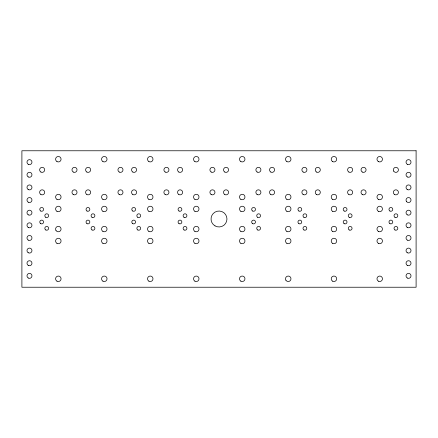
<?xml version="1.0" encoding="UTF-8"?>
<svg xmlns="http://www.w3.org/2000/svg" width="438" height="438" viewBox="0 0 438 438"><rect width="100%" height="100%" fill="white"/><g stroke="black" fill="none" stroke-linecap="round" stroke-linejoin="round"><path stroke-width="0.66" d="M416.1 150.771L21.9 150.771L21.9 287.229L416.1 287.229L416.1 150.771M285.872 280.161A2.737 2.737 0 0 0 290.613 280.161A2.737 2.737 0 0 0 288.242 276.055A2.737 2.737 0 0 0 285.872 280.161M286.874 243.353A2.737 2.737 0 0 0 290.98 240.988A2.737 2.737 0 0 0 286.874 238.617A2.737 2.737 0 0 0 286.874 243.353M270.804 194.532A2.529 2.529 0 0 0 274.599 192.342A2.529 2.529 0 0 0 270.804 190.152A2.529 2.529 0 0 0 270.804 194.532M28.235 176.93A2.486 2.486 0 0 0 31.969 174.778A2.486 2.486 0 0 0 28.235 172.627A2.486 2.486 0 0 0 28.235 176.93M215.02 225.893A7.961 7.961 0 0 0 226.961 219A7.961 7.961 0 0 0 215.02 212.107A7.961 7.961 0 0 0 215.02 225.893M40.729 211.017A1.894 1.894 0 0 0 43.576 209.375A1.894 1.894 0 0 0 40.729 207.732A1.894 1.894 0 0 0 40.729 211.017M45.782 217.336A1.894 1.894 0 0 0 48.629 215.693A1.894 1.894 0 0 0 45.782 214.051A1.894 1.894 0 0 0 45.782 217.336M40.729 223.648A1.894 1.894 0 0 0 43.576 222.011A1.894 1.894 0 0 0 40.729 220.369A1.894 1.894 0 0 0 40.729 223.648M45.782 229.966A1.894 1.894 0 0 0 48.629 228.329A1.894 1.894 0 0 0 45.782 226.687A1.894 1.894 0 0 0 45.782 229.966M86.992 211.017A1.894 1.894 0 0 0 89.834 209.375A1.894 1.894 0 0 0 86.992 207.732A1.894 1.894 0 0 0 86.992 211.017M92.046 217.336A1.894 1.894 0 0 0 94.887 215.693A1.894 1.894 0 0 0 92.046 214.051A1.894 1.894 0 0 0 92.046 217.336M86.992 223.648A1.894 1.894 0 0 0 89.834 222.011A1.894 1.894 0 0 0 86.992 220.369A1.894 1.894 0 0 0 86.992 223.648M92.046 229.966A1.894 1.894 0 0 0 94.887 228.329A1.894 1.894 0 0 0 92.046 226.687A1.894 1.894 0 0 0 92.046 229.966M132.752 211.017A1.894 1.894 0 0 0 135.599 209.375A1.894 1.894 0 0 0 132.752 207.732A1.894 1.894 0 0 0 132.752 211.017M137.806 217.336A1.894 1.894 0 0 0 140.653 215.693A1.894 1.894 0 0 0 137.806 214.051A1.894 1.894 0 0 0 137.806 217.336M132.752 223.648A1.894 1.894 0 0 0 135.599 222.011A1.894 1.894 0 0 0 132.752 220.369A1.894 1.894 0 0 0 132.752 223.648M137.806 229.966A1.894 1.894 0 0 0 140.653 228.329A1.894 1.894 0 0 0 137.806 226.687A1.894 1.894 0 0 0 137.806 229.966M179.016 211.017A1.894 1.894 0 0 0 181.858 209.375A1.894 1.894 0 0 0 179.016 207.732A1.894 1.894 0 0 0 179.016 211.017M184.069 217.336A1.894 1.894 0 0 0 186.911 215.693A1.894 1.894 0 0 0 184.069 214.051A1.894 1.894 0 0 0 184.069 217.336M179.016 223.648A1.894 1.894 0 0 0 181.858 222.011A1.894 1.894 0 0 0 179.016 220.369A1.894 1.894 0 0 0 179.016 223.648M184.069 229.966A1.894 1.894 0 0 0 186.911 228.329A1.894 1.894 0 0 0 184.069 226.687A1.894 1.894 0 0 0 184.069 229.966M252.633 211.017A1.894 1.894 0 0 0 255.474 209.375A1.894 1.894 0 0 0 252.633 207.732A1.894 1.894 0 0 0 252.633 211.017M257.686 217.336A1.894 1.894 0 0 0 260.528 215.693A1.894 1.894 0 0 0 257.686 214.051A1.894 1.894 0 0 0 257.686 217.336M252.633 223.648A1.894 1.894 0 0 0 255.474 222.011A1.894 1.894 0 0 0 252.633 220.369A1.894 1.894 0 0 0 252.633 223.648M257.686 229.966A1.894 1.894 0 0 0 260.528 228.329A1.894 1.894 0 0 0 257.686 226.687A1.894 1.894 0 0 0 257.686 229.966M298.897 211.017A1.894 1.894 0 0 0 301.738 209.375A1.894 1.894 0 0 0 298.897 207.732A1.894 1.894 0 0 0 298.897 211.017M303.95 217.336A1.894 1.894 0 0 0 306.792 215.693A1.894 1.894 0 0 0 303.95 214.051A1.894 1.894 0 0 0 303.95 217.336M298.897 223.648A1.894 1.894 0 0 0 301.738 222.011A1.894 1.894 0 0 0 298.897 220.369A1.894 1.894 0 0 0 298.897 223.648M303.95 229.966A1.894 1.894 0 0 0 306.792 228.329A1.894 1.894 0 0 0 303.95 226.687A1.894 1.894 0 0 0 303.95 229.966M344.159 211.017A1.894 1.894 0 0 0 347 209.375A1.894 1.894 0 0 0 344.159 207.732A1.894 1.894 0 0 0 344.159 211.017M349.212 217.336A1.894 1.894 0 0 0 352.059 215.693A1.894 1.894 0 0 0 349.212 214.051A1.894 1.894 0 0 0 349.212 217.336M344.159 223.648A1.894 1.894 0 0 0 347 222.011A1.894 1.894 0 0 0 344.159 220.369A1.894 1.894 0 0 0 344.159 223.648M349.212 229.966A1.894 1.894 0 0 0 352.059 228.329A1.894 1.894 0 0 0 349.212 226.687A1.894 1.894 0 0 0 349.212 229.966M389.924 211.017A1.894 1.894 0 0 0 392.766 209.375A1.894 1.894 0 0 0 389.924 207.732A1.894 1.894 0 0 0 389.924 211.017M394.977 217.336A1.894 1.894 0 0 0 397.819 215.693A1.894 1.894 0 0 0 394.977 214.051A1.894 1.894 0 0 0 394.977 217.336M389.924 223.648A1.894 1.894 0 0 0 392.766 222.011A1.894 1.894 0 0 0 389.924 220.369A1.894 1.894 0 0 0 389.924 223.648M394.977 229.966A1.894 1.894 0 0 0 397.819 228.329A1.894 1.894 0 0 0 394.977 226.687A1.894 1.894 0 0 0 394.977 229.966M407.274 278.01A2.486 2.486 0 0 0 411.008 275.858A2.486 2.486 0 0 0 407.274 273.701A2.486 2.486 0 0 0 407.274 278.01M407.274 265.373A2.486 2.486 0 0 0 411.008 263.222A2.486 2.486 0 0 0 407.274 261.07A2.486 2.486 0 0 0 407.274 265.373M407.274 252.742A2.486 2.486 0 0 0 411.008 250.585A2.486 2.486 0 0 0 407.274 248.434A2.486 2.486 0 0 0 407.274 252.742M407.274 240.106A2.486 2.486 0 0 0 411.008 237.954A2.486 2.486 0 0 0 407.274 235.797A2.486 2.486 0 0 0 407.274 240.106M407.274 227.47A2.486 2.486 0 0 0 411.008 225.318A2.486 2.486 0 0 0 407.274 223.161A2.486 2.486 0 0 0 407.274 227.47M407.274 214.839A2.486 2.486 0 0 0 411.008 212.682A2.486 2.486 0 0 0 407.274 210.53A2.486 2.486 0 0 0 407.274 214.839M406.365 201.294A2.486 2.486 0 0 0 410.674 201.294A2.486 2.486 0 0 0 408.517 197.56A2.486 2.486 0 0 0 406.365 201.294M407.274 189.566A2.486 2.486 0 0 0 411.008 187.415A2.486 2.486 0 0 0 407.274 185.258A2.486 2.486 0 0 0 407.274 189.566M407.274 176.93A2.486 2.486 0 0 0 411.008 174.778A2.486 2.486 0 0 0 407.274 172.627A2.486 2.486 0 0 0 407.274 176.93M407.274 164.299A2.486 2.486 0 0 0 411.008 162.142A2.486 2.486 0 0 0 407.274 159.99A2.486 2.486 0 0 0 407.274 164.299M28.235 278.01A2.486 2.486 0 0 0 31.969 275.858A2.486 2.486 0 0 0 28.235 273.701A2.486 2.486 0 0 0 28.235 278.01M28.235 265.373A2.486 2.486 0 0 0 31.969 263.222A2.486 2.486 0 0 0 28.235 261.07A2.486 2.486 0 0 0 28.235 265.373M28.235 252.742A2.486 2.486 0 0 0 31.969 250.585A2.486 2.486 0 0 0 28.235 248.434A2.486 2.486 0 0 0 28.235 252.742M28.235 240.106A2.486 2.486 0 0 0 31.969 237.954A2.486 2.486 0 0 0 28.235 235.797A2.486 2.486 0 0 0 28.235 240.106M28.235 227.47A2.486 2.486 0 0 0 31.969 225.318A2.486 2.486 0 0 0 28.235 223.161A2.486 2.486 0 0 0 28.235 227.47M28.235 214.839A2.486 2.486 0 0 0 31.969 212.682A2.486 2.486 0 0 0 28.235 210.53A2.486 2.486 0 0 0 28.235 214.839M28.235 202.203A2.486 2.486 0 0 0 31.969 200.046A2.486 2.486 0 0 0 28.235 197.894A2.486 2.486 0 0 0 28.235 202.203M28.235 189.566A2.486 2.486 0 0 0 31.969 187.415A2.486 2.486 0 0 0 28.235 185.258A2.486 2.486 0 0 0 28.235 189.566M28.235 164.299A2.486 2.486 0 0 0 31.969 162.142A2.486 2.486 0 0 0 28.235 159.99A2.486 2.486 0 0 0 28.235 164.299M55.96 230.415A2.737 2.737 0 0 0 60.701 230.415A2.737 2.737 0 0 0 58.331 226.315A2.737 2.737 0 0 0 55.96 230.415M56.962 281.158A2.737 2.737 0 0 0 61.068 278.792A2.737 2.737 0 0 0 56.962 276.422A2.737 2.737 0 0 0 56.962 281.158M56.962 243.353A2.737 2.737 0 0 0 61.068 240.988A2.737 2.737 0 0 0 56.962 238.617A2.737 2.737 0 0 0 56.962 243.353M102.925 231.417A2.737 2.737 0 0 0 107.031 229.047A2.737 2.737 0 0 0 102.925 226.681A2.737 2.737 0 0 0 102.925 231.417M102.925 281.158A2.737 2.737 0 0 0 107.031 278.792A2.737 2.737 0 0 0 102.925 276.422A2.737 2.737 0 0 0 102.925 281.158M102.925 243.353A2.737 2.737 0 0 0 107.031 240.988A2.737 2.737 0 0 0 102.925 238.617A2.737 2.737 0 0 0 102.925 243.353M148.887 231.417A2.737 2.737 0 0 0 152.993 229.047A2.737 2.737 0 0 0 148.887 226.681A2.737 2.737 0 0 0 148.887 231.417M148.887 281.158A2.737 2.737 0 0 0 152.993 278.792A2.737 2.737 0 0 0 148.887 276.422A2.737 2.737 0 0 0 148.887 281.158M148.887 243.353A2.737 2.737 0 0 0 152.993 240.988A2.737 2.737 0 0 0 148.887 238.617A2.737 2.737 0 0 0 148.887 243.353M194.899 231.417A2.737 2.737 0 0 0 199.005 229.047A2.737 2.737 0 0 0 194.899 226.681A2.737 2.737 0 0 0 194.899 231.417M194.899 281.158A2.737 2.737 0 0 0 199.005 278.792A2.737 2.737 0 0 0 194.899 276.422A2.737 2.737 0 0 0 194.899 281.158M194.899 243.353A2.737 2.737 0 0 0 199.005 240.988A2.737 2.737 0 0 0 194.899 238.617A2.737 2.737 0 0 0 194.899 243.353M240.862 231.417A2.737 2.737 0 0 0 244.968 229.047A2.737 2.737 0 0 0 240.862 226.681A2.737 2.737 0 0 0 240.862 231.417M240.862 281.158A2.737 2.737 0 0 0 244.968 278.792A2.737 2.737 0 0 0 240.862 276.422A2.737 2.737 0 0 0 240.862 281.158M240.862 243.353A2.737 2.737 0 0 0 244.968 240.988A2.737 2.737 0 0 0 240.862 238.617A2.737 2.737 0 0 0 240.862 243.353M286.874 231.417A2.737 2.737 0 0 0 290.98 229.047A2.737 2.737 0 0 0 286.874 226.681A2.737 2.737 0 0 0 286.874 231.417M332.59 231.417A2.737 2.737 0 0 0 336.691 229.047A2.737 2.737 0 0 0 332.59 226.681A2.737 2.737 0 0 0 332.59 231.417M332.59 281.158A2.737 2.737 0 0 0 336.691 278.792A2.737 2.737 0 0 0 332.59 276.422A2.737 2.737 0 0 0 332.59 281.158M332.59 243.353A2.737 2.737 0 0 0 336.691 240.988A2.737 2.737 0 0 0 332.59 238.617A2.737 2.737 0 0 0 332.59 243.353M378.35 231.417A2.737 2.737 0 0 0 382.456 229.047A2.737 2.737 0 0 0 378.35 226.681A2.737 2.737 0 0 0 378.35 231.417M378.35 281.158A2.737 2.737 0 0 0 382.456 278.792A2.737 2.737 0 0 0 378.35 276.422A2.737 2.737 0 0 0 378.35 281.158M378.35 243.353A2.737 2.737 0 0 0 382.456 240.988A2.737 2.737 0 0 0 378.35 238.617A2.737 2.737 0 0 0 378.35 243.353M56.962 211.319A2.737 2.737 0 0 0 61.068 208.953A2.737 2.737 0 0 0 56.962 206.583A2.737 2.737 0 0 0 56.962 211.319M56.962 161.578A2.737 2.737 0 0 0 61.068 159.208A2.737 2.737 0 0 0 56.962 156.842A2.737 2.737 0 0 0 56.962 161.578M56.962 199.383A2.737 2.737 0 0 0 61.068 197.012A2.737 2.737 0 0 0 56.962 194.647A2.737 2.737 0 0 0 56.962 199.383M102.925 211.319A2.737 2.737 0 0 0 107.031 208.953A2.737 2.737 0 0 0 102.925 206.583A2.737 2.737 0 0 0 102.925 211.319M102.925 161.578A2.737 2.737 0 0 0 107.031 159.208A2.737 2.737 0 0 0 102.925 156.842A2.737 2.737 0 0 0 102.925 161.578M102.925 199.383A2.737 2.737 0 0 0 107.031 197.012A2.737 2.737 0 0 0 102.925 194.647A2.737 2.737 0 0 0 102.925 199.383M148.887 211.319A2.737 2.737 0 0 0 152.993 208.953A2.737 2.737 0 0 0 148.887 206.583A2.737 2.737 0 0 0 148.887 211.319M148.887 161.578A2.737 2.737 0 0 0 152.993 159.208A2.737 2.737 0 0 0 148.887 156.842A2.737 2.737 0 0 0 148.887 161.578M148.887 199.383A2.737 2.737 0 0 0 152.993 197.012A2.737 2.737 0 0 0 148.887 194.647A2.737 2.737 0 0 0 148.887 199.383M194.899 211.319A2.737 2.737 0 0 0 199.005 208.953A2.737 2.737 0 0 0 194.899 206.583A2.737 2.737 0 0 0 194.899 211.319M194.899 161.578A2.737 2.737 0 0 0 199.005 159.208A2.737 2.737 0 0 0 194.899 156.842A2.737 2.737 0 0 0 194.899 161.578M194.899 199.383A2.737 2.737 0 0 0 199.005 197.012A2.737 2.737 0 0 0 194.899 194.647A2.737 2.737 0 0 0 194.899 199.383M240.862 211.319A2.737 2.737 0 0 0 244.968 208.953A2.737 2.737 0 0 0 240.862 206.583A2.737 2.737 0 0 0 240.862 211.319M240.862 161.578A2.737 2.737 0 0 0 244.968 159.208A2.737 2.737 0 0 0 240.862 156.842A2.737 2.737 0 0 0 240.862 161.578M240.862 199.383A2.737 2.737 0 0 0 244.968 197.012A2.737 2.737 0 0 0 240.862 194.647A2.737 2.737 0 0 0 240.862 199.383M286.874 211.319A2.737 2.737 0 0 0 290.98 208.953A2.737 2.737 0 0 0 286.874 206.583A2.737 2.737 0 0 0 286.874 211.319M286.874 161.578A2.737 2.737 0 0 0 290.98 159.208A2.737 2.737 0 0 0 286.874 156.842A2.737 2.737 0 0 0 286.874 161.578M286.874 199.383A2.737 2.737 0 0 0 290.98 197.012A2.737 2.737 0 0 0 286.874 194.647A2.737 2.737 0 0 0 286.874 199.383M332.59 211.319A2.737 2.737 0 0 0 336.691 208.953A2.737 2.737 0 0 0 332.59 206.583A2.737 2.737 0 0 0 332.59 211.319M332.59 161.578A2.737 2.737 0 0 0 336.691 159.208A2.737 2.737 0 0 0 332.59 156.842A2.737 2.737 0 0 0 332.59 161.578M332.59 199.383A2.737 2.737 0 0 0 336.691 197.012A2.737 2.737 0 0 0 332.59 194.647A2.737 2.737 0 0 0 332.59 199.383M378.35 211.319A2.737 2.737 0 0 0 382.456 208.953A2.737 2.737 0 0 0 378.35 206.583A2.737 2.737 0 0 0 378.35 211.319M378.35 161.578A2.737 2.737 0 0 0 382.456 159.208A2.737 2.737 0 0 0 378.35 156.842A2.737 2.737 0 0 0 378.35 161.578M378.35 199.383A2.737 2.737 0 0 0 382.456 197.012A2.737 2.737 0 0 0 378.35 194.647A2.737 2.737 0 0 0 378.35 199.383M73.239 194.532A2.529 2.529 0 0 0 77.028 192.342A2.529 2.529 0 0 0 73.239 190.152A2.529 2.529 0 0 0 73.239 194.532M40.898 194.532A2.529 2.529 0 0 0 44.687 192.342A2.529 2.529 0 0 0 40.898 190.152A2.529 2.529 0 0 0 40.898 194.532M73.239 172.035A2.529 2.529 0 0 0 77.028 169.851A2.529 2.529 0 0 0 73.239 167.661A2.529 2.529 0 0 0 73.239 172.035M40.898 172.035A2.529 2.529 0 0 0 44.687 169.851A2.529 2.529 0 0 0 40.898 167.661A2.529 2.529 0 0 0 40.898 172.035M119.202 194.532A2.529 2.529 0 0 0 122.99 192.342A2.529 2.529 0 0 0 119.202 190.152A2.529 2.529 0 0 0 119.202 194.532M86.861 194.532A2.529 2.529 0 0 0 90.65 192.342A2.529 2.529 0 0 0 86.861 190.152A2.529 2.529 0 0 0 86.861 194.532M119.202 172.035A2.529 2.529 0 0 0 122.99 169.851A2.529 2.529 0 0 0 119.202 167.661A2.529 2.529 0 0 0 119.202 172.035M86.861 172.035A2.529 2.529 0 0 0 90.65 169.851A2.529 2.529 0 0 0 86.861 167.661A2.529 2.529 0 0 0 86.861 172.035M165.164 194.532A2.529 2.529 0 0 0 168.953 192.342A2.529 2.529 0 0 0 165.164 190.152A2.529 2.529 0 0 0 165.164 194.532M132.823 194.532A2.529 2.529 0 0 0 136.612 192.342A2.529 2.529 0 0 0 132.823 190.152A2.529 2.529 0 0 0 132.823 194.532M165.164 172.035A2.529 2.529 0 0 0 168.953 169.851A2.529 2.529 0 0 0 165.164 167.661A2.529 2.529 0 0 0 165.164 172.035M132.823 172.035A2.529 2.529 0 0 0 136.612 169.851A2.529 2.529 0 0 0 132.823 167.661A2.529 2.529 0 0 0 132.823 172.035M211.176 194.532A2.529 2.529 0 0 0 214.965 192.342A2.529 2.529 0 0 0 211.176 190.152A2.529 2.529 0 0 0 211.176 194.532M178.835 194.532A2.529 2.529 0 0 0 182.624 192.342A2.529 2.529 0 0 0 178.835 190.152A2.529 2.529 0 0 0 178.835 194.532M211.176 172.035A2.529 2.529 0 0 0 214.965 169.851A2.529 2.529 0 0 0 211.176 167.661A2.529 2.529 0 0 0 211.176 172.035M178.835 172.035A2.529 2.529 0 0 0 182.624 169.851A2.529 2.529 0 0 0 178.835 167.661A2.529 2.529 0 0 0 178.835 172.035M257.139 194.532A2.529 2.529 0 0 0 260.928 192.342A2.529 2.529 0 0 0 257.139 190.152A2.529 2.529 0 0 0 257.139 194.532M224.793 194.532A2.529 2.529 0 0 0 228.587 192.342A2.529 2.529 0 0 0 224.793 190.152A2.529 2.529 0 0 0 224.793 194.532M257.139 172.035A2.529 2.529 0 0 0 260.928 169.851A2.529 2.529 0 0 0 257.139 167.661A2.529 2.529 0 0 0 257.139 172.035M224.793 172.035A2.529 2.529 0 0 0 228.587 169.851A2.529 2.529 0 0 0 224.793 167.661A2.529 2.529 0 0 0 224.793 172.035M303.151 194.532A2.529 2.529 0 0 0 306.939 192.342A2.529 2.529 0 0 0 303.151 190.152A2.529 2.529 0 0 0 303.151 194.532M303.151 172.035A2.529 2.529 0 0 0 306.939 169.851A2.529 2.529 0 0 0 303.151 167.661A2.529 2.529 0 0 0 303.151 172.035M270.804 172.035A2.529 2.529 0 0 0 274.599 169.851A2.529 2.529 0 0 0 270.804 167.661A2.529 2.529 0 0 0 270.804 172.035M348.862 194.532A2.529 2.529 0 0 0 352.656 192.342A2.529 2.529 0 0 0 348.862 190.152A2.529 2.529 0 0 0 348.862 194.532M316.521 194.532A2.529 2.529 0 0 0 320.309 192.342A2.529 2.529 0 0 0 316.521 190.152A2.529 2.529 0 0 0 316.521 194.532M348.862 172.035A2.529 2.529 0 0 0 352.656 169.851A2.529 2.529 0 0 0 348.862 167.661A2.529 2.529 0 0 0 348.862 172.035M316.521 172.035A2.529 2.529 0 0 0 320.309 169.851A2.529 2.529 0 0 0 316.521 167.661A2.529 2.529 0 0 0 316.521 172.035M394.627 194.532A2.529 2.529 0 0 0 398.416 192.342A2.529 2.529 0 0 0 394.627 190.152A2.529 2.529 0 0 0 394.627 194.532M362.286 194.532A2.529 2.529 0 0 0 366.075 192.342A2.529 2.529 0 0 0 362.286 190.152A2.529 2.529 0 0 0 362.286 194.532M393.702 171.11A2.529 2.529 0 0 0 398.076 171.11A2.529 2.529 0 0 0 395.892 167.321A2.529 2.529 0 0 0 393.702 171.11M362.286 172.035A2.529 2.529 0 0 0 366.075 169.851A2.529 2.529 0 0 0 362.286 167.661A2.529 2.529 0 0 0 362.286 172.035"/></g></svg>
